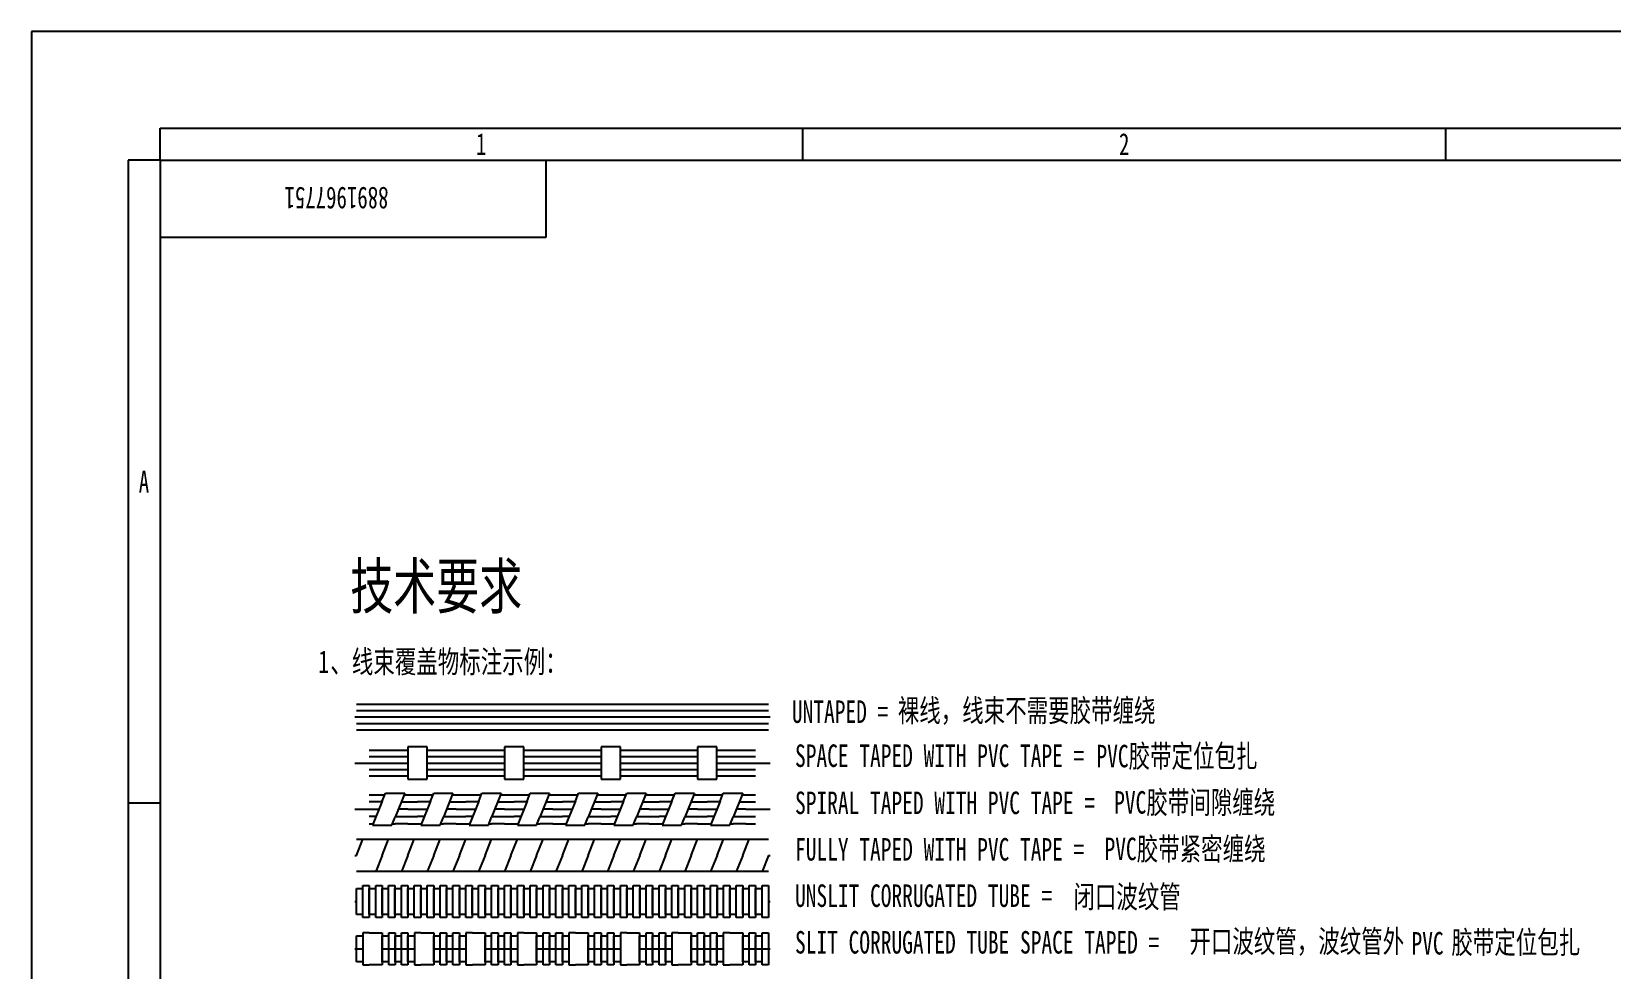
# Model space of a CAD drawing. Header units: inches. Extents: x 47316 to 59086, y 3141 to 11743.
# Drawn here: x 47316.3 to 47562.1, y 8941.5 to 9087.3 of the extents above; entities that cross this region are included whole.
import ezdxf

# ---------------------------------------------------------------- set-up
doc = ezdxf.new("R2010")
doc.units = ezdxf.units.IN
doc.header["$MEASUREMENT"] = 0
doc.styles.add('MtX_SimSun', font='')
doc.styles.get("Standard").update_dxf_attribs({"font": ''})
doc.styles.add('仿宋GB2312', font='仿宋_GB2312.ttf', dxfattribs={"height": 3.5})
doc.styles.get('MtX_SimSun').set_extended_font_data('SimSun')
doc.styles.get('Standard').set_extended_font_data('SimSun')

msp = doc.modelspace()

# ---------------------------------------------------------------- linework, layer by layer
at = {"color": 0, "lineweight": -3}
for p, q in [((49694.34, 9087.33), (47316.34, 9087.33)), ((47316.34, 9087.33), (47316.34, 8246.33)), ((47336.34, 9067.33), (47336.34, 9072.33)), ((47336.34, 9072.33), (49636.34, 9072.33)), ((47436.34, 9067.33), (47436.34, 9072.33)), ((47536.34, 9067.33), (47536.34, 9072.33)), ((47331.34, 9067.33), (47331.34, 8814.49)), ((47336.34, 9067.33), (47331.34, 9067.33)), ((47336.34, 9067.33), (47336.34, 9055.33)), ((47336.34, 9067.33), (47336.34, 8267.33)), ((47336.34, 9067.33), (49674.34, 9067.33)), ((47396.34, 9067.33), (47396.34, 9055.33)), ((47396.34, 9055.33), (47336.34, 9055.33)), ((47366.62, 8980.75), (47366.87, 8980.75)), ((47366.87, 8982.75), (47368.87, 8982.75)), ((47366.87, 8981.75), (47368.87, 8981.75)), ((47366.87, 8980.75), (47368.87, 8980.75)), ((47368.87, 8982.75), (47370.87, 8982.75)), ((47368.87, 8981.75), (47370.87, 8981.75)), ((47368.87, 8980.75), (47370.87, 8980.75)), ((47370.87, 8982.75), (47372.87, 8982.75)), ((47370.87, 8981.75), (47372.87, 8981.75)), ((47370.87, 8980.75), (47372.87, 8980.75)), ((47372.87, 8982.75), (47374.88, 8982.75)), ((47372.87, 8981.75), (47374.88, 8981.75)), ((47372.87, 8980.75), (47374.88, 8980.75)), ((47374.88, 8982.75), (47376.89, 8982.75)), ((47374.88, 8981.75), (47376.89, 8981.75)), ((47374.88, 8980.75), (47376.89, 8980.75)), ((47376.89, 8982.75), (47378.89, 8982.75)), ((47376.89, 8981.75), (47378.89, 8981.75)), ((47376.89, 8980.75), (47378.89, 8980.75)), ((47378.89, 8982.75), (47380.89, 8982.75)), ((47378.89, 8981.75), (47380.89, 8981.75)), ((47378.89, 8980.75), (47380.89, 8980.75)), ((47380.89, 8982.75), (47382.89, 8982.75)), ((47380.89, 8981.75), (47382.89, 8981.75)), ((47380.89, 8980.75), (47382.89, 8980.75)), ((47382.89, 8982.75), (47384.89, 8982.75)), ((47382.89, 8981.75), (47384.89, 8981.75)), ((47382.89, 8980.75), (47384.89, 8980.75)), ((47384.89, 8982.75), (47386.9, 8982.75)), ((47384.89, 8981.75), (47386.9, 8981.75)), ((47384.89, 8980.75), (47386.9, 8980.75)), ((47386.9, 8982.75), (47388.91, 8982.75)), ((47386.9, 8981.75), (47388.91, 8981.75)), ((47386.9, 8980.75), (47388.91, 8980.75)), ((47388.91, 8982.75), (47390.91, 8982.75)), ((47388.91, 8981.75), (47390.91, 8981.75)), ((47388.91, 8980.75), (47390.91, 8980.75)), ((47390.91, 8982.75), (47392.91, 8982.75)), ((47390.91, 8981.75), (47392.91, 8981.75)), ((47390.91, 8980.75), (47392.91, 8980.75)), ((47392.91, 8982.75), (47394.91, 8982.75)), ((47392.91, 8981.75), (47394.91, 8981.75)), ((47392.91, 8980.75), (47394.91, 8980.75)), ((47394.91, 8982.75), (47396.91, 8982.75)), ((47394.91, 8981.75), (47396.91, 8981.75)), ((47394.91, 8980.75), (47396.91, 8980.75)), ((47396.91, 8982.75), (47398.93, 8982.75)), ((47396.91, 8981.75), (47398.93, 8981.75)), ((47396.91, 8980.75), (47398.93, 8980.75)), ((47398.93, 8982.75), (47400.93, 8982.75)), ((47398.93, 8981.75), (47400.93, 8981.75)), ((47398.93, 8980.75), (47400.93, 8980.75)), ((47400.93, 8982.75), (47402.93, 8982.75)), ((47400.93, 8981.75), (47402.93, 8981.75)), ((47400.93, 8980.75), (47402.93, 8980.75)), ((47402.93, 8982.75), (47404.93, 8982.75)), ((47402.93, 8981.75), (47404.93, 8981.75)), ((47402.93, 8980.75), (47404.93, 8980.75)), ((47404.93, 8982.75), (47406.93, 8982.75)), ((47404.93, 8981.75), (47406.93, 8981.75)), ((47404.93, 8980.75), (47406.93, 8980.75)), ((47406.93, 8982.75), (47408.93, 8982.75)), ((47406.93, 8981.75), (47408.93, 8981.75)), ((47406.93, 8980.75), (47408.93, 8980.75)), ((47408.93, 8982.75), (47410.95, 8982.75)), ((47408.93, 8981.75), (47410.95, 8981.75)), ((47408.93, 8980.75), (47410.95, 8980.75)), ((47410.95, 8982.75), (47412.95, 8982.75)), ((47410.95, 8981.75), (47412.95, 8981.75)), ((47410.95, 8980.75), (47412.95, 8980.75)), ((47412.95, 8982.75), (47414.95, 8982.75)), ((47412.95, 8981.75), (47414.95, 8981.75)), ((47412.95, 8980.75), (47414.95, 8980.75)), ((47414.95, 8982.75), (47416.95, 8982.75)), ((47414.95, 8981.75), (47416.95, 8981.75)), ((47414.95, 8980.75), (47416.95, 8980.75)), ((47416.95, 8982.75), (47418.95, 8982.75)), ((47416.95, 8981.75), (47418.95, 8981.75)), ((47416.95, 8980.75), (47418.95, 8980.75)), ((47418.95, 8982.75), (47420.97, 8982.75)), ((47418.95, 8981.75), (47420.97, 8981.75)), ((47418.95, 8980.75), (47420.97, 8980.75)), ((47420.97, 8982.75), (47422.97, 8982.75)), ((47420.97, 8981.75), (47422.97, 8981.75)), ((47420.97, 8980.75), (47422.97, 8980.75)), ((47422.97, 8982.75), (47424.97, 8982.75)), ((47422.97, 8981.75), (47424.97, 8981.75)), ((47422.97, 8980.75), (47424.97, 8980.75)), ((47424.97, 8982.75), (47426.97, 8982.75)), ((47424.97, 8981.75), (47426.97, 8981.75)), ((47424.97, 8980.75), (47426.97, 8980.75)), ((47426.97, 8982.75), (47428.97, 8982.75)), ((47426.97, 8981.75), (47428.97, 8981.75)), ((47426.97, 8980.75), (47428.97, 8980.75)), ((47428.97, 8982.75), (47430.97, 8982.75)), ((47428.97, 8981.75), (47430.97, 8981.75)), ((47428.97, 8980.75), (47430.97, 8980.75)), ((47430.97, 8980.75), (47431.22, 8980.75)), ((47366.87, 8979.75), (47368.87, 8979.75)), ((47366.87, 8978.75), (47368.87, 8978.75)), ((47368.87, 8979.75), (47370.87, 8979.75)), ((47368.87, 8978.75), (47370.87, 8978.75)), ((47370.87, 8979.75), (47372.87, 8979.75)), ((47370.87, 8978.75), (47372.87, 8978.75)), ((47372.87, 8979.75), (47374.88, 8979.75)), ((47372.87, 8978.75), (47374.88, 8978.75)), ((47374.88, 8979.75), (47376.89, 8979.75)), ((47374.88, 8978.75), (47376.89, 8978.75)), ((47376.89, 8979.75), (47378.89, 8979.75)), ((47376.89, 8978.75), (47378.89, 8978.75)), ((47378.89, 8979.75), (47380.89, 8979.75)), ((47378.89, 8978.75), (47380.89, 8978.75)), ((47380.89, 8979.75), (47382.89, 8979.75)), ((47380.89, 8978.75), (47382.89, 8978.75)), ((47382.89, 8979.75), (47384.89, 8979.75)), ((47382.89, 8978.75), (47384.89, 8978.75)), ((47384.89, 8979.75), (47386.9, 8979.75)), ((47384.89, 8978.75), (47386.9, 8978.75)), ((47386.9, 8979.75), (47388.91, 8979.75)), ((47386.9, 8978.75), (47388.91, 8978.75)), ((47388.91, 8979.75), (47390.91, 8979.75)), ((47388.91, 8978.75), (47390.91, 8978.75)), ((47390.91, 8979.75), (47392.91, 8979.75)), ((47390.91, 8978.75), (47392.91, 8978.75)), ((47392.91, 8979.75), (47394.91, 8979.75)), ((47392.91, 8978.75), (47394.91, 8978.75)), ((47394.91, 8979.75), (47396.91, 8979.75)), ((47394.91, 8978.75), (47396.91, 8978.75)), ((47396.91, 8979.75), (47398.93, 8979.75)), ((47396.91, 8978.75), (47398.93, 8978.75)), ((47398.93, 8979.75), (47400.93, 8979.75)), ((47398.93, 8978.75), (47400.93, 8978.75)), ((47400.93, 8979.75), (47402.93, 8979.75)), ((47400.93, 8978.75), (47402.93, 8978.75)), ((47402.93, 8979.75), (47404.93, 8979.75)), ((47402.93, 8978.75), (47404.93, 8978.75)), ((47404.93, 8979.75), (47406.93, 8979.75)), ((47404.93, 8978.75), (47406.93, 8978.75)), ((47406.93, 8979.75), (47408.93, 8979.75)), ((47406.93, 8978.75), (47408.93, 8978.75)), ((47408.93, 8979.75), (47410.95, 8979.75)), ((47408.93, 8978.75), (47410.95, 8978.75)), ((47410.95, 8979.75), (47412.95, 8979.75)), ((47410.95, 8978.75), (47412.95, 8978.75)), ((47412.95, 8979.75), (47414.95, 8979.75)), ((47412.95, 8978.75), (47414.95, 8978.75)), ((47414.95, 8979.75), (47416.95, 8979.75)), ((47414.95, 8978.75), (47416.95, 8978.75)), ((47416.95, 8979.75), (47418.95, 8979.75)), ((47416.95, 8978.75), (47418.95, 8978.75)), ((47418.95, 8979.75), (47420.97, 8979.75)), ((47418.95, 8978.75), (47420.97, 8978.75)), ((47420.97, 8979.75), (47422.97, 8979.75)), ((47420.97, 8978.75), (47422.97, 8978.75)), ((47422.97, 8979.75), (47424.97, 8979.75)), ((47422.97, 8978.75), (47424.97, 8978.75)), ((47424.97, 8979.75), (47426.97, 8979.75)), ((47424.97, 8978.75), (47426.97, 8978.75)), ((47426.97, 8979.75), (47428.97, 8979.75)), ((47426.97, 8978.75), (47428.97, 8978.75)), ((47428.97, 8979.75), (47430.97, 8979.75)), ((47428.97, 8978.75), (47430.97, 8978.75)), ((47376.38, 8976.08), (47374.89, 8976.08)), ((47374.89, 8976.08), (47374.89, 8971.06)), ((47377.89, 8976.08), (47376.38, 8976.08)), ((47377.89, 8971.06), (47377.89, 8976.08)), ((47391.42, 8976.08), (47389.91, 8976.08)), ((47389.91, 8976.08), (47389.91, 8971.06)), ((47392.91, 8976.08), (47391.42, 8976.08)), ((47392.91, 8971.06), (47392.91, 8976.08)), ((47406.44, 8976.08), (47404.93, 8976.08)), ((47404.93, 8976.08), (47404.93, 8971.06)), ((47407.93, 8976.08), (47406.44, 8976.08)), ((47407.93, 8971.06), (47407.93, 8976.08)), ((47421.46, 8976.08), (47419.95, 8976.08)), ((47419.95, 8976.08), (47419.95, 8971.06)), ((47422.95, 8976.08), (47421.46, 8976.08)), ((47422.95, 8971.06), (47422.95, 8976.08)), ((47366.62, 8973.57), (47368.87, 8973.57)), ((47368.87, 8975.57), (47370.89, 8975.57)), ((47368.87, 8974.57), (47370.89, 8974.57)), ((47368.87, 8973.57), (47370.89, 8973.57)), ((47370.89, 8975.57), (47372.89, 8975.57)), ((47370.89, 8974.57), (47372.89, 8974.57)), ((47370.89, 8973.57), (47372.89, 8973.57)), ((47372.89, 8975.57), (47374.89, 8975.57)), ((47372.89, 8974.57), (47374.89, 8974.57)), ((47372.89, 8973.57), (47374.89, 8973.57)), ((47377.89, 8975.57), (47379.89, 8975.57)), ((47377.89, 8974.57), (47379.89, 8974.57)), ((47377.89, 8973.57), (47379.89, 8973.57)), ((47379.89, 8975.57), (47381.89, 8975.57)), ((47379.89, 8974.57), (47381.89, 8974.57)), ((47379.89, 8973.57), (47381.89, 8973.57)), ((47381.89, 8975.57), (47383.89, 8975.57)), ((47381.89, 8974.57), (47383.89, 8974.57)), ((47381.89, 8973.57), (47383.89, 8973.57)), ((47383.89, 8975.57), (47385.91, 8975.57)), ((47383.89, 8974.57), (47385.91, 8974.57)), ((47383.89, 8973.57), (47385.91, 8973.57)), ((47385.91, 8975.57), (47387.91, 8975.57)), ((47385.91, 8974.57), (47387.91, 8974.57)), ((47385.91, 8973.57), (47387.91, 8973.57)), ((47387.91, 8975.57), (47389.91, 8975.57)), ((47387.91, 8974.57), (47389.91, 8974.57)), ((47387.91, 8973.57), (47389.91, 8973.57)), ((47392.91, 8975.57), (47394.91, 8975.57)), ((47392.91, 8974.57), (47394.91, 8974.57)), ((47392.91, 8973.57), (47394.91, 8973.57)), ((47394.91, 8975.57), (47396.91, 8975.57)), ((47394.91, 8974.57), (47396.91, 8974.57)), ((47394.91, 8973.57), (47396.91, 8973.57)), ((47396.91, 8975.57), (47398.93, 8975.57)), ((47396.91, 8974.57), (47398.93, 8974.57)), ((47396.91, 8973.57), (47398.93, 8973.57)), ((47398.93, 8975.57), (47400.93, 8975.57)), ((47398.93, 8974.57), (47400.93, 8974.57)), ((47398.93, 8973.57), (47400.93, 8973.57)), ((47400.93, 8975.57), (47402.93, 8975.57)), ((47400.93, 8974.57), (47402.93, 8974.57)), ((47400.93, 8973.57), (47402.93, 8973.57)), ((47402.93, 8975.57), (47404.93, 8975.57)), ((47402.93, 8974.57), (47404.93, 8974.57)), ((47402.93, 8973.57), (47404.93, 8973.57)), ((47407.93, 8975.57), (47409.93, 8975.57)), ((47407.93, 8974.57), (47409.93, 8974.57)), ((47407.93, 8973.57), (47409.93, 8973.57)), ((47409.93, 8975.57), (47411.94, 8975.57)), ((47409.93, 8974.57), (47411.94, 8974.57)), ((47409.93, 8973.57), (47411.94, 8973.57)), ((47411.94, 8975.57), (47413.95, 8975.57)), ((47411.94, 8974.57), (47413.95, 8974.57)), ((47411.94, 8973.57), (47413.95, 8973.57)), ((47413.95, 8975.57), (47415.95, 8975.57)), ((47413.95, 8974.57), (47415.95, 8974.57)), ((47413.95, 8973.57), (47415.95, 8973.57)), ((47415.95, 8975.57), (47417.95, 8975.57)), ((47415.95, 8974.57), (47417.95, 8974.57)), ((47415.95, 8973.57), (47417.95, 8973.57)), ((47417.95, 8975.57), (47419.95, 8975.57)), ((47417.95, 8974.57), (47419.95, 8974.57)), ((47417.95, 8973.57), (47419.95, 8973.57)), ((47422.95, 8975.57), (47424.96, 8975.57)), ((47422.95, 8974.57), (47424.96, 8974.57)), ((47422.95, 8973.57), (47424.96, 8973.57)), ((47424.96, 8975.57), (47426.97, 8975.57)), ((47424.96, 8974.57), (47426.97, 8974.57)), ((47424.96, 8973.57), (47426.97, 8973.57)), ((47426.97, 8975.57), (47428.97, 8975.57)), ((47426.97, 8974.57), (47428.97, 8974.57)), ((47426.97, 8973.57), (47428.97, 8973.57)), ((47428.97, 8973.57), (47431.22, 8973.57)), ((47368.87, 8972.57), (47370.89, 8972.57)), ((47368.87, 8971.57), (47370.89, 8971.57)), ((47370.89, 8972.57), (47372.89, 8972.57)), ((47370.89, 8971.57), (47372.89, 8971.57)), ((47372.89, 8972.57), (47374.89, 8972.57)), ((47372.89, 8971.57), (47374.89, 8971.57)), ((47374.89, 8971.06), (47376.38, 8971.06)), ((47376.38, 8971.06), (47377.89, 8971.06)), ((47377.89, 8972.57), (47379.89, 8972.57)), ((47377.89, 8971.57), (47379.89, 8971.57)), ((47379.89, 8972.57), (47381.89, 8972.57)), ((47379.89, 8971.57), (47381.89, 8971.57)), ((47381.89, 8972.57), (47383.89, 8972.57)), ((47381.89, 8971.57), (47383.89, 8971.57)), ((47383.89, 8972.57), (47385.91, 8972.57)), ((47383.89, 8971.57), (47385.91, 8971.57)), ((47385.91, 8972.57), (47387.91, 8972.57)), ((47385.91, 8971.57), (47387.91, 8971.57)), ((47387.91, 8972.57), (47389.91, 8972.57)), ((47387.91, 8971.57), (47389.91, 8971.57)), ((47389.91, 8971.06), (47391.42, 8971.06)), ((47391.42, 8971.06), (47392.91, 8971.06)), ((47392.91, 8972.57), (47394.91, 8972.57)), ((47392.91, 8971.57), (47394.91, 8971.57)), ((47394.91, 8972.57), (47396.91, 8972.57)), ((47394.91, 8971.57), (47396.91, 8971.57)), ((47396.91, 8972.57), (47398.93, 8972.57)), ((47396.91, 8971.57), (47398.93, 8971.57)), ((47398.93, 8972.57), (47400.93, 8972.57)), ((47398.93, 8971.57), (47400.93, 8971.57)), ((47400.93, 8972.57), (47402.93, 8972.57)), ((47400.93, 8971.57), (47402.93, 8971.57)), ((47402.93, 8972.57), (47404.93, 8972.57)), ((47402.93, 8971.57), (47404.93, 8971.57)), ((47404.93, 8971.06), (47406.44, 8971.06)), ((47406.44, 8971.06), (47407.93, 8971.06)), ((47407.93, 8972.57), (47409.93, 8972.57)), ((47407.93, 8971.57), (47409.93, 8971.57)), ((47409.93, 8972.57), (47411.94, 8972.57)), ((47409.93, 8971.57), (47411.94, 8971.57)), ((47411.94, 8972.57), (47413.95, 8972.57)), ((47411.94, 8971.57), (47413.95, 8971.57)), ((47413.95, 8972.57), (47415.95, 8972.57)), ((47413.95, 8971.57), (47415.95, 8971.57)), ((47415.95, 8972.57), (47417.95, 8972.57)), ((47415.95, 8971.57), (47417.95, 8971.57)), ((47417.95, 8972.57), (47419.95, 8972.57)), ((47417.95, 8971.57), (47419.95, 8971.57)), ((47419.95, 8971.06), (47421.46, 8971.06)), ((47421.46, 8971.06), (47422.95, 8971.06)), ((47422.95, 8972.57), (47424.96, 8972.57)), ((47422.95, 8971.57), (47424.96, 8971.57)), ((47424.96, 8972.57), (47426.97, 8972.57)), ((47424.96, 8971.57), (47426.97, 8971.57)), ((47426.97, 8972.57), (47428.97, 8972.57)), ((47426.97, 8971.57), (47428.97, 8971.57)), ((47368.87, 8968.65), (47370.87, 8968.65)), ((47370.87, 8967.65), (47371.38, 8968.9)), ((47370.87, 8968.65), (47371.28, 8968.65)), ((47371.38, 8968.9), (47372.89, 8968.9)), ((47372.89, 8968.9), (47374.38, 8968.9)), ((47374.38, 8968.9), (47372.89, 8965.15)), ((47374.28, 8968.65), (47374.89, 8968.65)), ((47374.89, 8968.65), (47376.38, 8968.65)), ((47376.38, 8968.65), (47378.4, 8968.65)), ((47378.4, 8967.65), (47378.89, 8968.9)), ((47378.4, 8968.65), (47378.79, 8968.65)), ((47378.89, 8968.9), (47380.4, 8968.9)), ((47380.4, 8968.9), (47381.89, 8968.9)), ((47381.89, 8968.9), (47380.4, 8965.15)), ((47381.79, 8968.65), (47382.4, 8968.65)), ((47382.4, 8968.65), (47383.89, 8968.65)), ((47383.89, 8968.65), (47385.91, 8968.65)), ((47385.91, 8967.65), (47386.4, 8968.9)), ((47385.91, 8968.65), (47386.3, 8968.65)), ((47386.4, 8968.9), (47387.91, 8968.9)), ((47387.91, 8968.9), (47389.4, 8968.9)), ((47389.4, 8968.9), (47387.91, 8965.15)), ((47389.3, 8968.65), (47389.91, 8968.65)), ((47389.91, 8968.65), (47391.4, 8968.65)), ((47391.42, 8968.65), (47393.42, 8968.65)), ((47393.42, 8967.65), (47393.91, 8968.9)), ((47393.42, 8968.65), (47393.81, 8968.65)), ((47393.91, 8968.9), (47395.42, 8968.9)), ((47395.42, 8968.9), (47396.91, 8968.9)), ((47396.91, 8968.9), (47395.42, 8965.15)), ((47396.81, 8968.65), (47397.42, 8968.65)), ((47397.42, 8968.65), (47398.93, 8968.65)), ((47398.93, 8968.65), (47400.93, 8968.65)), ((47400.93, 8967.65), (47401.42, 8968.9)), ((47400.93, 8968.65), (47401.32, 8968.65)), ((47401.42, 8968.9), (47402.93, 8968.9)), ((47402.93, 8968.9), (47404.42, 8968.9)), ((47404.42, 8968.9), (47402.93, 8965.15)), ((47404.33, 8968.65), (47404.93, 8968.65)), ((47404.93, 8968.65), (47406.44, 8968.65)), ((47406.44, 8968.65), (47408.44, 8968.65)), ((47408.44, 8967.65), (47408.93, 8968.9)), ((47408.44, 8968.65), (47408.83, 8968.65)), ((47408.93, 8968.9), (47410.44, 8968.9)), ((47410.44, 8968.9), (47411.95, 8968.9)), ((47411.95, 8968.9), (47410.44, 8965.15)), ((47411.84, 8968.65), (47412.44, 8968.65)), ((47412.44, 8968.65), (47413.95, 8968.65)), ((47413.95, 8968.65), (47415.95, 8968.65)), ((47415.95, 8967.65), (47416.44, 8968.9)), ((47415.95, 8968.65), (47416.35, 8968.65)), ((47416.44, 8968.9), (47417.95, 8968.9)), ((47417.95, 8968.9), (47419.46, 8968.9)), ((47419.46, 8968.9), (47417.95, 8965.15)), ((47419.35, 8968.65), (47419.95, 8968.65)), ((47419.95, 8968.65), (47421.46, 8968.65)), ((47421.46, 8968.65), (47423.46, 8968.65)), ((47423.46, 8967.65), (47423.95, 8968.9)), ((47423.46, 8968.65), (47423.86, 8968.65)), ((47423.95, 8968.9), (47425.46, 8968.9)), ((47425.46, 8968.9), (47426.97, 8968.9)), ((47426.97, 8968.9), (47425.46, 8965.15)), ((47426.87, 8968.65), (47427.46, 8968.65)), ((47427.46, 8968.65), (47428.97, 8968.65)), ((47336.34, 8967.33), (47331.34, 8967.33)), ((47366.62, 8966.39), (47368.87, 8966.39)), ((47370.82, 8967.54), (47368.87, 8967.54)), ((47368.87, 8966.39), (47370.38, 8966.39)), ((47370.87, 8967.65), (47369.38, 8963.9)), ((47374.89, 8966.39), (47373.38, 8966.39)), ((47373.84, 8967.54), (47374.89, 8967.54)), ((47374.89, 8967.54), (47376.38, 8967.54)), ((47374.89, 8966.39), (47376.38, 8966.39)), ((47378.33, 8967.54), (47376.38, 8967.54)), ((47376.38, 8966.39), (47377.89, 8966.39)), ((47378.4, 8967.65), (47376.89, 8963.9)), ((47382.4, 8966.39), (47380.89, 8966.39)), ((47381.35, 8967.54), (47382.4, 8967.54)), ((47382.4, 8967.54), (47383.89, 8967.54)), ((47382.4, 8966.39), (47383.89, 8966.39)), ((47385.86, 8967.54), (47383.89, 8967.54)), ((47383.89, 8966.39), (47385.4, 8966.39)), ((47385.91, 8967.65), (47384.4, 8963.9)), ((47389.91, 8966.39), (47388.4, 8966.39)), ((47388.86, 8967.54), (47389.91, 8967.54)), ((47389.91, 8967.54), (47391.4, 8967.54)), ((47389.91, 8966.39), (47391.4, 8966.39)), ((47391.4, 8966.39), (47391.42, 8966.39)), ((47393.37, 8967.54), (47391.42, 8967.54)), ((47391.42, 8966.39), (47392.91, 8966.39)), ((47393.42, 8967.65), (47391.91, 8963.9)), ((47397.42, 8966.39), (47395.91, 8966.39)), ((47396.37, 8967.54), (47397.42, 8967.54)), ((47397.42, 8967.54), (47398.93, 8967.54)), ((47397.42, 8966.39), (47398.93, 8966.39)), ((47400.88, 8967.54), (47398.93, 8967.54)), ((47398.93, 8966.39), (47400.42, 8966.39)), ((47400.93, 8967.65), (47399.42, 8963.9)), ((47404.93, 8966.39), (47403.42, 8966.39)), ((47403.88, 8967.54), (47404.93, 8967.54)), ((47404.93, 8967.54), (47406.44, 8967.54)), ((47404.93, 8966.39), (47406.44, 8966.39)), ((47408.39, 8967.54), (47406.44, 8967.54)), ((47406.44, 8966.39), (47407.93, 8966.39)), ((47408.44, 8967.65), (47406.93, 8963.9)), ((47412.44, 8966.39), (47410.93, 8966.39)), ((47411.39, 8967.54), (47412.44, 8967.54)), ((47412.44, 8967.54), (47413.95, 8967.54)), ((47412.44, 8966.39), (47413.95, 8966.39)), ((47415.9, 8967.54), (47413.95, 8967.54)), ((47413.95, 8966.39), (47415.44, 8966.39)), ((47415.95, 8967.65), (47414.44, 8963.9)), ((47419.95, 8966.39), (47418.46, 8966.39)), ((47418.9, 8967.54), (47419.95, 8967.54)), ((47419.95, 8967.54), (47421.46, 8967.54)), ((47419.95, 8966.39), (47421.46, 8966.39)), ((47423.41, 8967.54), (47421.46, 8967.54)), ((47421.46, 8966.39), (47422.95, 8966.39)), ((47423.46, 8967.65), (47421.95, 8963.9)), ((47427.46, 8966.39), (47425.97, 8966.39)), ((47426.41, 8967.54), (47427.46, 8967.54)), ((47427.46, 8967.54), (47428.97, 8967.54)), ((47427.46, 8966.39), (47428.97, 8966.39)), ((47428.97, 8966.39), (47431.22, 8966.39)), ((47369.92, 8965.24), (47368.87, 8965.24)), ((47368.87, 8964.14), (47369.48, 8964.14)), ((47369.38, 8963.9), (47370.87, 8963.9)), ((47370.87, 8963.9), (47372.38, 8963.9)), ((47372.38, 8963.9), (47372.89, 8965.15)), ((47372.48, 8964.14), (47372.89, 8964.14)), ((47374.89, 8964.14), (47372.89, 8964.14)), ((47372.94, 8965.24), (47374.89, 8965.24)), ((47374.89, 8965.24), (47376.38, 8965.24)), ((47374.89, 8964.14), (47376.38, 8964.14)), ((47377.43, 8965.24), (47376.38, 8965.24)), ((47376.38, 8964.14), (47376.99, 8964.14)), ((47376.89, 8963.9), (47378.4, 8963.9)), ((47378.4, 8963.9), (47379.89, 8963.9)), ((47379.89, 8963.9), (47380.4, 8965.15)), ((47379.99, 8964.14), (47380.4, 8964.14)), ((47382.4, 8964.14), (47380.4, 8964.14)), ((47380.45, 8965.24), (47382.4, 8965.24)), ((47382.4, 8965.24), (47383.89, 8965.24)), ((47382.4, 8964.14), (47383.89, 8964.14)), ((47384.96, 8965.24), (47383.89, 8965.24)), ((47383.89, 8964.14), (47384.5, 8964.14)), ((47384.4, 8963.9), (47385.91, 8963.9)), ((47385.91, 8963.9), (47387.4, 8963.9)), ((47387.4, 8963.9), (47387.91, 8965.15)), ((47387.5, 8964.14), (47387.91, 8964.14)), ((47389.91, 8964.14), (47387.91, 8964.14)), ((47387.96, 8965.24), (47389.91, 8965.24)), ((47389.91, 8965.24), (47391.4, 8965.24)), ((47389.91, 8964.14), (47391.4, 8964.14)), ((47392.47, 8965.24), (47391.42, 8965.24)), ((47391.42, 8964.14), (47392.01, 8964.14)), ((47391.91, 8963.9), (47393.42, 8963.9)), ((47393.42, 8963.9), (47394.91, 8963.9)), ((47394.91, 8963.9), (47395.42, 8965.15)), ((47395.01, 8964.14), (47395.42, 8964.14)), ((47397.42, 8964.14), (47395.42, 8964.14)), ((47395.47, 8965.24), (47397.42, 8965.24)), ((47397.42, 8965.24), (47398.93, 8965.24)), ((47397.42, 8964.14), (47398.93, 8964.14)), ((47399.98, 8965.24), (47398.93, 8965.24)), ((47398.93, 8964.14), (47399.52, 8964.14)), ((47399.42, 8963.9), (47400.93, 8963.9)), ((47400.93, 8963.9), (47402.42, 8963.9)), ((47402.42, 8963.9), (47402.93, 8965.15)), ((47402.52, 8964.14), (47402.93, 8964.14)), ((47404.93, 8964.14), (47402.93, 8964.14)), ((47402.98, 8965.24), (47404.93, 8965.24)), ((47404.93, 8965.24), (47406.44, 8965.24)), ((47404.93, 8964.14), (47406.44, 8964.14)), ((47407.49, 8965.24), (47406.44, 8965.24)), ((47406.44, 8964.14), (47407.03, 8964.14)), ((47406.93, 8963.9), (47408.44, 8963.9)), ((47408.44, 8963.9), (47409.93, 8963.9)), ((47409.93, 8963.9), (47410.44, 8965.15)), ((47410.03, 8964.14), (47410.44, 8964.14)), ((47412.44, 8964.14), (47410.44, 8964.14)), ((47410.49, 8965.24), (47412.44, 8965.24)), ((47412.44, 8965.24), (47413.95, 8965.24)), ((47412.44, 8964.14), (47413.95, 8964.14)), ((47415, 8965.24), (47413.95, 8965.24)), ((47413.95, 8964.14), (47414.54, 8964.14)), ((47414.44, 8963.9), (47415.95, 8963.9)), ((47415.95, 8963.9), (47417.44, 8963.9)), ((47417.44, 8963.9), (47417.95, 8965.15)), ((47417.56, 8964.14), (47417.95, 8964.14)), ((47419.95, 8964.14), (47417.95, 8964.14)), ((47418, 8965.24), (47419.95, 8965.24)), ((47419.95, 8965.24), (47421.46, 8965.24)), ((47419.95, 8964.14), (47421.46, 8964.14)), ((47422.51, 8965.24), (47421.46, 8965.24)), ((47421.46, 8964.14), (47422.05, 8964.14)), ((47421.95, 8963.9), (47423.46, 8963.9)), ((47423.46, 8963.9), (47424.97, 8963.9)), ((47424.97, 8963.9), (47425.46, 8965.15)), ((47425.07, 8964.14), (47425.46, 8964.14)), ((47427.46, 8964.14), (47425.46, 8964.14)), ((47425.51, 8965.24), (47427.46, 8965.24)), ((47427.46, 8965.24), (47428.97, 8965.24)), ((47427.46, 8964.14), (47428.97, 8964.14)), ((47366.87, 8959.22), (47367.87, 8961.72)), ((47366.87, 8961.72), (47368.87, 8961.72)), ((47368.87, 8961.72), (47370.87, 8961.72)), ((47370.87, 8959.22), (47371.87, 8961.72)), ((47370.87, 8961.72), (47372.87, 8961.72)), ((47372.87, 8961.72), (47374.88, 8961.72)), ((47374.88, 8959.22), (47375.88, 8961.72)), ((47374.88, 8961.72), (47376.89, 8961.72)), ((47376.89, 8961.72), (47378.89, 8961.72)), ((47378.89, 8959.22), (47379.89, 8961.72)), ((47378.89, 8961.72), (47380.89, 8961.72)), ((47380.89, 8961.72), (47382.89, 8961.72)), ((47382.89, 8959.22), (47383.89, 8961.72)), ((47382.89, 8961.72), (47384.89, 8961.72)), ((47384.89, 8961.72), (47386.9, 8961.72)), ((47386.9, 8959.22), (47387.91, 8961.72)), ((47386.9, 8961.72), (47388.91, 8961.72)), ((47388.91, 8961.72), (47390.91, 8961.72)), ((47390.91, 8959.22), (47391.91, 8961.72)), ((47390.91, 8961.72), (47392.91, 8961.72)), ((47392.91, 8961.72), (47394.91, 8961.72)), ((47394.91, 8959.22), (47395.91, 8961.72)), ((47394.91, 8961.72), (47396.91, 8961.72)), ((47396.91, 8961.72), (47398.91, 8961.72)), ((47398.93, 8959.22), (47399.93, 8961.72)), ((47398.93, 8961.72), (47400.93, 8961.72)), ((47400.93, 8961.72), (47402.93, 8961.72)), ((47402.93, 8959.22), (47403.93, 8961.72)), ((47402.93, 8961.72), (47404.93, 8961.72)), ((47404.93, 8961.72), (47406.93, 8961.72)), ((47406.93, 8959.22), (47407.93, 8961.72)), ((47406.93, 8961.72), (47408.93, 8961.72)), ((47408.93, 8961.72), (47410.95, 8961.72)), ((47410.95, 8959.22), (47411.95, 8961.72)), ((47410.95, 8961.72), (47412.95, 8961.72)), ((47412.95, 8961.72), (47414.95, 8961.72)), ((47414.95, 8959.22), (47415.95, 8961.72)), ((47414.95, 8961.72), (47416.95, 8961.72)), ((47416.95, 8961.72), (47418.95, 8961.72)), ((47418.95, 8959.22), (47419.95, 8961.72)), ((47418.95, 8961.72), (47420.97, 8961.72)), ((47420.97, 8961.72), (47422.97, 8961.72)), ((47422.97, 8959.22), (47423.97, 8961.72)), ((47422.97, 8961.72), (47424.97, 8961.72)), ((47424.97, 8961.72), (47426.97, 8961.72)), ((47426.97, 8959.22), (47427.97, 8961.72)), ((47426.97, 8961.72), (47428.97, 8961.72)), ((47428.97, 8961.72), (47430.97, 8961.72)), ((47366.62, 8959.22), (47366.87, 8959.22)), ((47370.87, 8959.22), (47369.87, 8956.72)), ((47374.88, 8959.22), (47373.87, 8956.72)), ((47378.89, 8959.22), (47377.89, 8956.72)), ((47382.89, 8959.22), (47381.89, 8956.72)), ((47386.9, 8959.22), (47385.89, 8956.72)), ((47390.91, 8959.22), (47389.91, 8956.72)), ((47394.91, 8959.22), (47393.91, 8956.72)), ((47398.91, 8959.22), (47397.91, 8956.72)), ((47402.93, 8959.22), (47401.93, 8956.72)), ((47406.93, 8959.22), (47405.93, 8956.72)), ((47410.95, 8959.22), (47409.95, 8956.72)), ((47414.95, 8959.22), (47413.95, 8956.72)), ((47418.95, 8959.22), (47417.95, 8956.72)), ((47422.97, 8959.22), (47421.97, 8956.72)), ((47426.97, 8959.22), (47425.97, 8956.72)), ((47430.97, 8959.22), (47429.97, 8956.72)), ((47430.97, 8959.22), (47431.22, 8959.22)), ((47368.87, 8956.72), (47366.87, 8956.72)), ((47370.87, 8956.72), (47368.87, 8956.72)), ((47372.87, 8956.72), (47370.87, 8956.72)), ((47374.88, 8956.72), (47372.87, 8956.72)), ((47376.89, 8956.72), (47374.88, 8956.72)), ((47378.89, 8956.72), (47376.89, 8956.72)), ((47380.89, 8956.72), (47378.89, 8956.72)), ((47382.89, 8956.72), (47380.89, 8956.72)), ((47384.89, 8956.72), (47382.89, 8956.72)), ((47386.9, 8956.72), (47384.89, 8956.72)), ((47388.91, 8956.72), (47386.9, 8956.72)), ((47390.91, 8956.72), (47388.91, 8956.72)), ((47392.91, 8956.72), (47390.91, 8956.72)), ((47394.91, 8956.72), (47392.91, 8956.72)), ((47396.91, 8956.72), (47394.91, 8956.72)), ((47398.91, 8956.72), (47396.91, 8956.72)), ((47400.93, 8956.72), (47398.93, 8956.72)), ((47402.93, 8956.72), (47400.93, 8956.72)), ((47404.93, 8956.72), (47402.93, 8956.72)), ((47406.93, 8956.72), (47404.93, 8956.72)), ((47408.93, 8956.72), (47406.93, 8956.72)), ((47410.95, 8956.72), (47408.93, 8956.72)), ((47412.95, 8956.72), (47410.95, 8956.72)), ((47414.95, 8956.72), (47412.95, 8956.72)), ((47416.95, 8956.72), (47414.95, 8956.72)), ((47418.95, 8956.72), (47416.95, 8956.72)), ((47420.97, 8956.72), (47418.95, 8956.72)), ((47422.97, 8956.72), (47420.97, 8956.72)), ((47424.97, 8956.72), (47422.97, 8956.72)), ((47426.97, 8956.72), (47424.97, 8956.72)), ((47428.97, 8956.72), (47426.97, 8956.72)), ((47430.97, 8956.72), (47428.97, 8956.72)), ((47366.87, 8950.04), (47366.87, 8954.05)), ((47366.87, 8954.05), (47367.87, 8954.05)), ((47367.87, 8954.55), (47368.87, 8954.55)), ((47367.87, 8949.54), (47367.87, 8954.55)), ((47368.87, 8954.55), (47368.87, 8949.54)), ((47368.87, 8950.04), (47368.87, 8954.05)), ((47368.87, 8954.05), (47369.87, 8954.05)), ((47369.87, 8954.55), (47370.87, 8954.55)), ((47369.87, 8949.54), (47369.87, 8954.55)), ((47370.87, 8954.55), (47370.87, 8949.54)), ((47370.87, 8950.04), (47370.87, 8954.05)), ((47370.87, 8954.05), (47371.87, 8954.05)), ((47371.87, 8954.55), (47372.87, 8954.55)), ((47371.87, 8949.54), (47371.87, 8954.55)), ((47372.87, 8954.55), (47372.87, 8949.54)), ((47372.87, 8950.04), (47372.87, 8954.05)), ((47372.87, 8954.05), (47373.87, 8954.05)), ((47373.87, 8954.55), (47374.88, 8954.55)), ((47373.87, 8949.54), (47373.87, 8954.55)), ((47374.88, 8954.55), (47374.88, 8949.54)), ((47374.88, 8950.04), (47374.88, 8954.05)), ((47374.88, 8954.05), (47375.88, 8954.05)), ((47375.88, 8954.55), (47376.89, 8954.55)), ((47375.88, 8949.54), (47375.88, 8954.55)), ((47376.89, 8954.55), (47376.89, 8949.54)), ((47376.89, 8950.04), (47376.89, 8954.05)), ((47376.89, 8954.05), (47377.89, 8954.05)), ((47377.89, 8954.55), (47378.89, 8954.55)), ((47377.89, 8949.54), (47377.89, 8954.55)), ((47378.89, 8954.55), (47378.89, 8949.54)), ((47378.89, 8950.04), (47378.89, 8954.05)), ((47378.89, 8954.05), (47379.89, 8954.05)), ((47379.89, 8954.55), (47380.89, 8954.55)), ((47379.89, 8949.54), (47379.89, 8954.55)), ((47380.89, 8954.55), (47380.89, 8949.54)), ((47380.89, 8950.04), (47380.89, 8954.05)), ((47380.89, 8954.05), (47381.89, 8954.05)), ((47381.89, 8954.55), (47382.89, 8954.55)), ((47381.89, 8949.54), (47381.89, 8954.55)), ((47382.89, 8954.55), (47382.89, 8949.54)), ((47382.89, 8950.04), (47382.89, 8954.05)), ((47382.89, 8954.05), (47383.89, 8954.05)), ((47383.89, 8954.55), (47384.89, 8954.55)), ((47383.89, 8949.54), (47383.89, 8954.55)), ((47384.89, 8954.55), (47384.89, 8949.54)), ((47384.89, 8950.04), (47384.89, 8954.05)), ((47384.89, 8954.05), (47385.89, 8954.05)), ((47385.89, 8954.55), (47386.9, 8954.55)), ((47385.89, 8949.54), (47385.89, 8954.55)), ((47386.9, 8954.55), (47386.9, 8949.54)), ((47386.9, 8950.04), (47386.9, 8954.05)), ((47386.9, 8954.05), (47387.91, 8954.05)), ((47387.91, 8954.55), (47388.91, 8954.55)), ((47387.91, 8949.54), (47387.91, 8954.55)), ((47388.91, 8954.55), (47388.91, 8949.54)), ((47388.91, 8950.04), (47388.91, 8954.05)), ((47388.91, 8954.05), (47389.91, 8954.05)), ((47389.91, 8954.55), (47390.91, 8954.55)), ((47389.91, 8949.54), (47389.91, 8954.55)), ((47390.91, 8954.55), (47390.91, 8949.54)), ((47390.91, 8950.04), (47390.91, 8954.05)), ((47390.91, 8954.05), (47391.91, 8954.05)), ((47391.91, 8954.55), (47392.91, 8954.55)), ((47391.91, 8949.54), (47391.91, 8954.55)), ((47392.91, 8954.55), (47392.91, 8949.54)), ((47392.91, 8950.04), (47392.91, 8954.05)), ((47392.91, 8954.05), (47393.91, 8954.05)), ((47393.91, 8954.55), (47394.91, 8954.55)), ((47393.91, 8949.54), (47393.91, 8954.55)), ((47394.91, 8954.55), (47394.91, 8949.54)), ((47394.91, 8950.04), (47394.91, 8954.05)), ((47394.91, 8954.05), (47395.91, 8954.05)), ((47395.91, 8954.55), (47396.91, 8954.55)), ((47395.91, 8949.54), (47395.91, 8954.55)), ((47396.91, 8954.55), (47396.91, 8949.54)), ((47396.91, 8950.04), (47396.91, 8954.05)), ((47396.91, 8954.05), (47397.91, 8954.05)), ((47397.91, 8954.55), (47398.93, 8954.55)), ((47397.91, 8949.54), (47397.91, 8954.55)), ((47398.93, 8954.55), (47398.93, 8949.54)), ((47398.93, 8950.04), (47398.93, 8954.05)), ((47398.93, 8954.05), (47399.93, 8954.05)), ((47399.93, 8954.55), (47400.93, 8954.55)), ((47399.93, 8949.54), (47399.93, 8954.55)), ((47400.93, 8954.55), (47400.93, 8949.54)), ((47400.93, 8950.04), (47400.93, 8954.05)), ((47400.93, 8954.05), (47401.93, 8954.05)), ((47401.93, 8954.55), (47402.93, 8954.55)), ((47401.93, 8949.54), (47401.93, 8954.55)), ((47402.93, 8954.55), (47402.93, 8949.54)), ((47402.93, 8950.04), (47402.93, 8954.05)), ((47402.93, 8954.05), (47403.93, 8954.05)), ((47403.93, 8954.55), (47404.93, 8954.55)), ((47403.93, 8949.54), (47403.93, 8954.55)), ((47404.93, 8954.55), (47404.93, 8949.54)), ((47404.93, 8950.04), (47404.93, 8954.05)), ((47404.93, 8954.05), (47405.93, 8954.05)), ((47405.93, 8954.55), (47406.93, 8954.55)), ((47405.93, 8949.54), (47405.93, 8954.55)), ((47406.93, 8954.55), (47406.93, 8949.54)), ((47406.93, 8950.04), (47406.93, 8954.05)), ((47406.93, 8954.05), (47407.93, 8954.05)), ((47407.93, 8954.55), (47408.93, 8954.55)), ((47407.93, 8949.54), (47407.93, 8954.55)), ((47408.93, 8954.55), (47408.93, 8949.54)), ((47408.93, 8950.04), (47408.93, 8954.05)), ((47408.93, 8954.05), (47409.95, 8954.05)), ((47409.95, 8954.55), (47410.95, 8954.55)), ((47409.95, 8949.54), (47409.95, 8954.55)), ((47410.95, 8954.55), (47410.95, 8949.54)), ((47410.95, 8950.04), (47410.95, 8954.05)), ((47410.95, 8954.05), (47411.95, 8954.05)), ((47411.95, 8954.55), (47412.95, 8954.55)), ((47411.95, 8949.54), (47411.95, 8954.55)), ((47412.95, 8954.55), (47412.95, 8949.54)), ((47412.95, 8950.04), (47412.95, 8954.05)), ((47412.95, 8954.05), (47413.95, 8954.05)), ((47413.95, 8954.55), (47414.95, 8954.55)), ((47413.95, 8949.54), (47413.95, 8954.55)), ((47414.95, 8954.55), (47414.95, 8949.54)), ((47414.95, 8950.04), (47414.95, 8954.05)), ((47414.95, 8954.05), (47415.95, 8954.05)), ((47415.95, 8954.55), (47416.95, 8954.55)), ((47415.95, 8949.54), (47415.95, 8954.55)), ((47416.95, 8954.55), (47416.95, 8949.54)), ((47416.95, 8950.04), (47416.95, 8954.05)), ((47416.95, 8954.05), (47417.95, 8954.05)), ((47417.95, 8954.55), (47418.95, 8954.55)), ((47417.95, 8949.54), (47417.95, 8954.55)), ((47418.95, 8954.55), (47418.95, 8949.54)), ((47418.95, 8950.04), (47418.95, 8954.05)), ((47418.95, 8954.05), (47419.95, 8954.05)), ((47419.95, 8954.55), (47420.97, 8954.55)), ((47419.95, 8949.54), (47419.95, 8954.55)), ((47420.97, 8954.55), (47420.97, 8949.54)), ((47420.97, 8950.04), (47420.97, 8954.05)), ((47420.97, 8954.05), (47421.97, 8954.05)), ((47421.97, 8954.55), (47422.97, 8954.55)), ((47421.97, 8949.54), (47421.97, 8954.55)), ((47422.97, 8954.55), (47422.97, 8949.54)), ((47422.97, 8950.04), (47422.97, 8954.05)), ((47422.97, 8954.05), (47423.97, 8954.05)), ((47423.97, 8954.55), (47424.97, 8954.55)), ((47423.97, 8949.54), (47423.97, 8954.55)), ((47424.97, 8954.55), (47424.97, 8949.54)), ((47424.97, 8950.04), (47424.97, 8954.05)), ((47424.97, 8954.05), (47425.97, 8954.05)), ((47425.97, 8954.55), (47426.97, 8954.55)), ((47425.97, 8949.54), (47425.97, 8954.55)), ((47426.97, 8954.55), (47426.97, 8949.54)), ((47426.97, 8950.04), (47426.97, 8954.05)), ((47426.97, 8954.05), (47427.97, 8954.05)), ((47427.97, 8954.55), (47428.97, 8954.55)), ((47427.97, 8949.54), (47427.97, 8954.55)), ((47428.97, 8954.55), (47428.97, 8949.54)), ((47428.97, 8950.04), (47428.97, 8954.05)), ((47428.97, 8954.05), (47429.97, 8954.05)), ((47429.97, 8954.55), (47430.97, 8954.55)), ((47429.97, 8949.54), (47429.97, 8954.55)), ((47430.97, 8954.55), (47430.97, 8949.54)), ((47366.62, 8952.04), (47366.87, 8952.04)), ((47430.97, 8952.04), (47431.22, 8952.04)), ((47367.87, 8950.04), (47366.87, 8950.04)), ((47368.87, 8949.54), (47367.87, 8949.54)), ((47369.87, 8950.04), (47368.87, 8950.04)), ((47370.87, 8949.54), (47369.87, 8949.54)), ((47371.87, 8950.04), (47370.87, 8950.04)), ((47372.87, 8949.54), (47371.87, 8949.54)), ((47373.87, 8950.04), (47372.87, 8950.04)), ((47374.88, 8949.54), (47373.87, 8949.54)), ((47375.88, 8950.04), (47374.88, 8950.04)), ((47376.89, 8949.54), (47375.88, 8949.54)), ((47377.89, 8950.04), (47376.89, 8950.04)), ((47378.89, 8949.54), (47377.89, 8949.54)), ((47379.89, 8950.04), (47378.89, 8950.04)), ((47380.89, 8949.54), (47379.89, 8949.54)), ((47381.89, 8950.04), (47380.89, 8950.04)), ((47382.89, 8949.54), (47381.89, 8949.54)), ((47383.89, 8950.04), (47382.89, 8950.04)), ((47384.89, 8949.54), (47383.89, 8949.54)), ((47385.89, 8950.04), (47384.89, 8950.04)), ((47386.9, 8949.54), (47385.89, 8949.54)), ((47387.91, 8950.04), (47386.9, 8950.04)), ((47388.91, 8949.54), (47387.91, 8949.54)), ((47389.91, 8950.04), (47388.91, 8950.04)), ((47390.91, 8949.54), (47389.91, 8949.54)), ((47391.91, 8950.04), (47390.91, 8950.04)), ((47392.91, 8949.54), (47391.91, 8949.54)), ((47393.91, 8950.04), (47392.91, 8950.04)), ((47394.91, 8949.54), (47393.91, 8949.54)), ((47395.91, 8950.04), (47394.91, 8950.04)), ((47396.91, 8949.54), (47395.91, 8949.54)), ((47397.91, 8950.04), (47396.91, 8950.04)), ((47398.93, 8949.54), (47397.91, 8949.54)), ((47399.93, 8950.04), (47398.93, 8950.04)), ((47400.93, 8949.54), (47399.93, 8949.54)), ((47401.93, 8950.04), (47400.93, 8950.04)), ((47402.93, 8949.54), (47401.93, 8949.54)), ((47403.93, 8950.04), (47402.93, 8950.04)), ((47404.93, 8949.54), (47403.93, 8949.54)), ((47405.93, 8950.04), (47404.93, 8950.04)), ((47406.93, 8949.54), (47405.93, 8949.54)), ((47407.93, 8950.04), (47406.93, 8950.04)), ((47408.93, 8949.54), (47407.93, 8949.54)), ((47409.95, 8950.04), (47408.93, 8950.04)), ((47410.95, 8949.54), (47409.95, 8949.54)), ((47411.95, 8950.04), (47410.95, 8950.04)), ((47412.95, 8949.54), (47411.95, 8949.54)), ((47413.95, 8950.04), (47412.95, 8950.04)), ((47414.95, 8949.54), (47413.95, 8949.54)), ((47415.95, 8950.04), (47414.95, 8950.04)), ((47416.95, 8949.54), (47415.95, 8949.54)), ((47417.95, 8950.04), (47416.95, 8950.04)), ((47418.95, 8949.54), (47417.95, 8949.54)), ((47419.95, 8950.04), (47418.95, 8950.04)), ((47420.97, 8949.54), (47419.95, 8949.54)), ((47421.97, 8950.04), (47420.97, 8950.04)), ((47422.97, 8949.54), (47421.97, 8949.54)), ((47423.97, 8950.04), (47422.97, 8950.04)), ((47424.97, 8949.54), (47423.97, 8949.54)), ((47425.97, 8950.04), (47424.97, 8950.04)), ((47426.97, 8949.54), (47425.97, 8949.54)), ((47427.97, 8950.04), (47426.97, 8950.04)), ((47428.97, 8949.54), (47427.97, 8949.54)), ((47429.97, 8950.04), (47428.97, 8950.04)), ((47430.97, 8949.54), (47429.97, 8949.54)), ((47366.87, 8942.67), (47366.87, 8946.68)), ((47366.87, 8946.68), (47367.87, 8946.68)), ((47368.87, 8947.17), (47367.87, 8947.17)), ((47367.87, 8947.17), (47367.87, 8942.17)), ((47368.87, 8947.17), (47370.87, 8947.17)), ((47370.87, 8947.17), (47370.87, 8942.17)), ((47370.87, 8942.67), (47370.87, 8946.68)), ((47370.87, 8946.68), (47371.89, 8946.68)), ((47371.89, 8947.17), (47372.89, 8947.17)), ((47371.89, 8942.17), (47371.89, 8947.17)), ((47372.89, 8947.17), (47372.89, 8942.17)), ((47372.89, 8942.67), (47372.89, 8946.68)), ((47372.89, 8946.68), (47373.89, 8946.68)), ((47373.89, 8947.17), (47374.89, 8947.17)), ((47373.89, 8942.17), (47373.89, 8947.17)), ((47374.89, 8947.17), (47374.89, 8942.17)), ((47374.89, 8942.67), (47374.89, 8946.68)), ((47374.89, 8946.68), (47375.89, 8946.68)), ((47376.89, 8947.17), (47375.89, 8947.17)), ((47375.89, 8947.17), (47375.89, 8942.17)), ((47376.89, 8947.17), (47378.89, 8947.17)), ((47378.89, 8947.17), (47378.89, 8942.17)), ((47378.89, 8942.67), (47378.89, 8946.68)), ((47378.89, 8946.68), (47379.89, 8946.68)), ((47379.89, 8947.17), (47380.89, 8947.17)), ((47379.89, 8942.17), (47379.89, 8947.17)), ((47380.89, 8947.17), (47380.89, 8942.17)), ((47380.89, 8942.67), (47380.89, 8946.68)), ((47380.89, 8946.68), (47381.89, 8946.68)), ((47381.89, 8947.17), (47382.89, 8947.17)), ((47381.89, 8942.17), (47381.89, 8947.17)), ((47382.89, 8947.17), (47382.89, 8942.17)), ((47382.89, 8942.67), (47382.89, 8946.68)), ((47382.89, 8946.68), (47383.89, 8946.68)), ((47384.91, 8947.17), (47383.89, 8947.17)), ((47383.89, 8947.17), (47383.89, 8942.17)), ((47384.91, 8947.17), (47386.91, 8947.17)), ((47386.91, 8947.17), (47386.91, 8942.17)), ((47386.91, 8942.67), (47386.91, 8946.68)), ((47386.91, 8946.68), (47387.91, 8946.68)), ((47387.91, 8947.17), (47388.91, 8947.17)), ((47387.91, 8942.17), (47387.91, 8947.17)), ((47388.91, 8947.17), (47388.91, 8942.17)), ((47388.91, 8942.67), (47388.91, 8946.68)), ((47388.91, 8946.68), (47389.91, 8946.68)), ((47389.91, 8947.17), (47390.91, 8947.17)), ((47389.91, 8942.17), (47389.91, 8947.17)), ((47390.91, 8947.17), (47390.91, 8942.17)), ((47390.91, 8942.67), (47390.91, 8946.68)), ((47390.91, 8946.68), (47391.91, 8946.68)), ((47392.91, 8947.17), (47391.91, 8947.17)), ((47391.91, 8947.17), (47391.91, 8942.17)), ((47392.91, 8947.17), (47394.91, 8947.17)), ((47394.91, 8947.17), (47394.91, 8942.17)), ((47394.91, 8942.67), (47394.91, 8946.68)), ((47394.91, 8946.68), (47395.91, 8946.68)), ((47395.91, 8947.17), (47396.91, 8947.17)), ((47395.91, 8942.17), (47395.91, 8947.17)), ((47396.91, 8947.17), (47396.91, 8942.17)), ((47396.91, 8942.67), (47396.91, 8946.68)), ((47396.91, 8946.68), (47397.91, 8946.68)), ((47397.91, 8947.17), (47398.93, 8947.17)), ((47397.91, 8942.17), (47397.91, 8947.17)), ((47398.93, 8947.17), (47398.93, 8942.17)), ((47398.93, 8942.67), (47398.93, 8946.68)), ((47398.93, 8946.68), (47399.93, 8946.68)), ((47400.93, 8947.17), (47399.93, 8947.17)), ((47399.93, 8947.17), (47399.93, 8942.17)), ((47400.93, 8947.17), (47402.93, 8947.17)), ((47402.93, 8947.17), (47402.93, 8942.17)), ((47402.93, 8942.67), (47402.93, 8946.68)), ((47402.93, 8946.68), (47403.93, 8946.68)), ((47403.93, 8947.17), (47404.93, 8947.17)), ((47403.93, 8942.17), (47403.93, 8947.17)), ((47404.93, 8947.17), (47404.93, 8942.17)), ((47404.93, 8942.67), (47404.93, 8946.68)), ((47404.93, 8946.68), (47405.93, 8946.68)), ((47405.93, 8947.17), (47406.93, 8947.17)), ((47405.93, 8942.17), (47405.93, 8947.17)), ((47406.93, 8947.17), (47406.93, 8942.17)), ((47406.93, 8942.67), (47406.93, 8946.68)), ((47406.93, 8946.68), (47407.93, 8946.68)), ((47408.93, 8947.17), (47407.93, 8947.17)), ((47407.93, 8947.17), (47407.93, 8942.17)), ((47408.93, 8947.17), (47410.93, 8947.17)), ((47410.93, 8947.17), (47410.93, 8942.17)), ((47410.93, 8942.67), (47410.93, 8946.68)), ((47410.93, 8946.68), (47411.95, 8946.68)), ((47411.95, 8947.17), (47412.95, 8947.17)), ((47411.95, 8942.17), (47411.95, 8947.17)), ((47412.95, 8947.17), (47412.95, 8942.17)), ((47412.95, 8942.67), (47412.95, 8946.68)), ((47412.95, 8946.68), (47413.95, 8946.68)), ((47413.95, 8947.17), (47414.95, 8947.17)), ((47413.95, 8942.17), (47413.95, 8947.17)), ((47414.95, 8947.17), (47414.95, 8942.17)), ((47414.95, 8942.67), (47414.95, 8946.68)), ((47414.95, 8946.68), (47415.95, 8946.68)), ((47416.95, 8947.17), (47415.95, 8947.17)), ((47415.95, 8947.17), (47415.95, 8942.17)), ((47416.95, 8947.17), (47418.95, 8947.17)), ((47418.95, 8947.17), (47418.95, 8942.17)), ((47418.95, 8942.67), (47418.95, 8946.68)), ((47418.95, 8946.68), (47419.95, 8946.68)), ((47419.95, 8947.17), (47420.95, 8947.17)), ((47419.95, 8942.17), (47419.95, 8947.17)), ((47420.95, 8947.17), (47420.95, 8942.17)), ((47420.95, 8942.67), (47420.95, 8946.68)), ((47420.95, 8946.68), (47421.95, 8946.68)), ((47421.95, 8947.17), (47422.95, 8947.17)), ((47421.95, 8942.17), (47421.95, 8947.17)), ((47422.95, 8947.17), (47422.95, 8942.17)), ((47422.95, 8942.67), (47422.95, 8946.68)), ((47422.95, 8946.68), (47423.95, 8946.68)), ((47424.97, 8947.17), (47423.95, 8947.17)), ((47423.95, 8947.17), (47423.95, 8942.17)), ((47424.97, 8947.17), (47426.97, 8947.17)), ((47426.97, 8947.17), (47426.97, 8942.17)), ((47426.97, 8942.67), (47426.97, 8946.68)), ((47426.97, 8946.68), (47427.97, 8946.68)), ((47427.97, 8947.17), (47428.97, 8947.17)), ((47427.97, 8942.17), (47427.97, 8947.17)), ((47428.97, 8947.17), (47428.97, 8942.17)), ((47428.97, 8942.67), (47428.97, 8946.68)), ((47428.97, 8946.68), (47429.97, 8946.68)), ((47429.97, 8947.17), (47430.97, 8947.17)), ((47429.97, 8942.17), (47429.97, 8947.17)), ((47430.97, 8947.17), (47430.97, 8942.17)), ((47366.62, 8944.68), (47366.87, 8944.68)), ((47366.87, 8944.68), (47367.87, 8944.68)), ((47370.87, 8944.68), (47372.89, 8944.68)), ((47372.89, 8944.68), (47374.89, 8944.68)), ((47374.89, 8944.68), (47375.89, 8944.68)), ((47378.89, 8944.68), (47380.89, 8944.68)), ((47380.89, 8944.68), (47382.89, 8944.68)), ((47382.89, 8944.68), (47383.89, 8944.68)), ((47386.91, 8944.68), (47388.91, 8944.68)), ((47388.91, 8944.68), (47390.91, 8944.68)), ((47390.91, 8944.68), (47391.91, 8944.68)), ((47394.91, 8944.68), (47396.91, 8944.68)), ((47396.91, 8944.68), (47398.93, 8944.68)), ((47398.93, 8944.68), (47399.93, 8944.68)), ((47402.93, 8944.68), (47404.93, 8944.68)), ((47404.93, 8944.68), (47406.93, 8944.68)), ((47406.93, 8944.68), (47407.93, 8944.68)), ((47410.93, 8944.68), (47412.95, 8944.68)), ((47412.95, 8944.68), (47414.95, 8944.68)), ((47414.95, 8944.68), (47415.95, 8944.68)), ((47418.95, 8944.68), (47420.95, 8944.68)), ((47420.95, 8944.68), (47422.95, 8944.68)), ((47422.95, 8944.68), (47423.95, 8944.68)), ((47426.97, 8944.68), (47428.97, 8944.68)), ((47428.97, 8944.68), (47430.97, 8944.68)), ((47430.97, 8944.68), (47431.22, 8944.68)), ((47367.87, 8942.67), (47366.87, 8942.67)), ((47367.87, 8942.17), (47368.87, 8942.17)), ((47370.87, 8942.17), (47368.87, 8942.17)), ((47371.89, 8942.67), (47370.87, 8942.67)), ((47372.89, 8942.17), (47371.89, 8942.17)), ((47373.89, 8942.67), (47372.89, 8942.67)), ((47374.89, 8942.17), (47373.89, 8942.17)), ((47375.89, 8942.67), (47374.89, 8942.67)), ((47375.89, 8942.17), (47376.89, 8942.17)), ((47378.89, 8942.17), (47376.89, 8942.17)), ((47379.89, 8942.67), (47378.89, 8942.67)), ((47380.89, 8942.17), (47379.89, 8942.17)), ((47381.89, 8942.67), (47380.89, 8942.67)), ((47382.89, 8942.17), (47381.89, 8942.17)), ((47383.89, 8942.67), (47382.89, 8942.67)), ((47383.89, 8942.17), (47384.91, 8942.17)), ((47386.91, 8942.17), (47384.91, 8942.17)), ((47387.91, 8942.67), (47386.91, 8942.67)), ((47388.91, 8942.17), (47387.91, 8942.17)), ((47389.91, 8942.67), (47388.91, 8942.67)), ((47390.91, 8942.17), (47389.91, 8942.17)), ((47391.91, 8942.67), (47390.91, 8942.67)), ((47391.91, 8942.17), (47392.91, 8942.17)), ((47394.91, 8942.17), (47392.91, 8942.17)), ((47395.91, 8942.67), (47394.91, 8942.67)), ((47396.91, 8942.17), (47395.91, 8942.17)), ((47397.91, 8942.67), (47396.91, 8942.67)), ((47398.93, 8942.17), (47397.91, 8942.17)), ((47399.93, 8942.67), (47398.93, 8942.67)), ((47399.93, 8942.17), (47400.93, 8942.17)), ((47402.93, 8942.17), (47400.93, 8942.17)), ((47403.93, 8942.67), (47402.93, 8942.67)), ((47404.93, 8942.17), (47403.93, 8942.17)), ((47405.93, 8942.67), (47404.93, 8942.67)), ((47406.93, 8942.17), (47405.93, 8942.17)), ((47407.93, 8942.67), (47406.93, 8942.67)), ((47407.93, 8942.17), (47408.93, 8942.17)), ((47410.93, 8942.17), (47408.93, 8942.17)), ((47411.95, 8942.67), (47410.93, 8942.67)), ((47412.95, 8942.17), (47411.95, 8942.17)), ((47413.95, 8942.67), (47412.95, 8942.67)), ((47414.95, 8942.17), (47413.95, 8942.17)), ((47415.95, 8942.67), (47414.95, 8942.67)), ((47415.95, 8942.17), (47416.95, 8942.17)), ((47418.95, 8942.17), (47416.95, 8942.17)), ((47419.95, 8942.67), (47418.95, 8942.67)), ((47420.95, 8942.17), (47419.95, 8942.17)), ((47421.95, 8942.67), (47420.95, 8942.67)), ((47422.95, 8942.17), (47421.95, 8942.17)), ((47423.95, 8942.67), (47422.95, 8942.67)), ((47423.95, 8942.17), (47424.97, 8942.17)), ((47426.97, 8942.17), (47424.97, 8942.17)), ((47427.97, 8942.67), (47426.97, 8942.67)), ((47428.97, 8942.17), (47427.97, 8942.17)), ((47429.97, 8942.67), (47428.97, 8942.67)), ((47430.97, 8942.17), (47429.97, 8942.17))]:
    msp.add_line(p, q, dxfattribs=at)

# ---------------------------------------------------------------- texts
at = {"color": 0, "lineweight": -3, "width": 0.7}
for s, height, style, p in [('2', 3.4, 'MtX_SimSun', (47485.51, 9068.13)), ('1', 3.4, 'MtX_SimSun', (47385.47, 9068.13)), ('A', 3.4, 'MtX_SimSun', (47333.01, 9015.63)), ('UNTAPED = ', 3.5, '仿宋GB2312', (47434.62, 8979.82)), ('裸线，线束不需要胶带缠绕', 3.5, '仿宋GB2312', (47451.09, 8980)), ('SPACE TAPED WITH PVC TAPE = ', 3.5, '仿宋GB2312', (47435.11, 8972.97)), ('PVC胶带定位包扎', 3.5, '仿宋GB2312', (47482, 8972.91)), ('SPIRAL TAPED WITH PVC TAPE = ', 3.5, '仿宋GB2312', (47435.11, 8965.64)), ('PVC胶带间隙缠绕', 3.5, '仿宋GB2312', (47484.76, 8965.71)), ('FULLY TAPED WITH PVC TAPE = ', 3.5, '仿宋GB2312', (47435.11, 8958.41)), ('PVC胶带紧密缠绕', 3.5, '仿宋GB2312', (47483.26, 8958.48)), ('UNSLIT CORRUGATED TUBE = ', 3.5, '仿宋GB2312', (47435.11, 8951.2)), ('闭口波纹管', 3.5, '仿宋GB2312', (47478.41, 8951.03)), ('SLIT CORRUGATED TUBE SPACE TAPED = ', 3.5, '仿宋GB2312', (47435.11, 8943.95)), ('开口波纹管，波纹管外', 3.5, '仿宋GB2312', (47496.46, 8944.1)), ('PVC', 3.5, '仿宋GB2312', (47531.01, 8943.8)), ('胶带定位包扎', 3.5, '仿宋GB2312', (47537.21, 8943.95))]:
    msp.add_text(s, height=height, dxfattribs=dict(at, style=style)).set_placement(p)
msp.add_text('8891967751', height=3.4, rotation=180, dxfattribs=at).set_placement((47371.87, 9063.14))
for s, height, p in [('技术要求', 7, (47365.92, 8997.59)), ('1', 3.5, (47360.95, 8987.59)), ('、线束覆盖物标注示例：', 3.5, (47362.82, 8987.59))]:
    msp.add_text(s, height=height, dxfattribs=at).set_placement(p)

doc.saveas('drawing.dxf')
